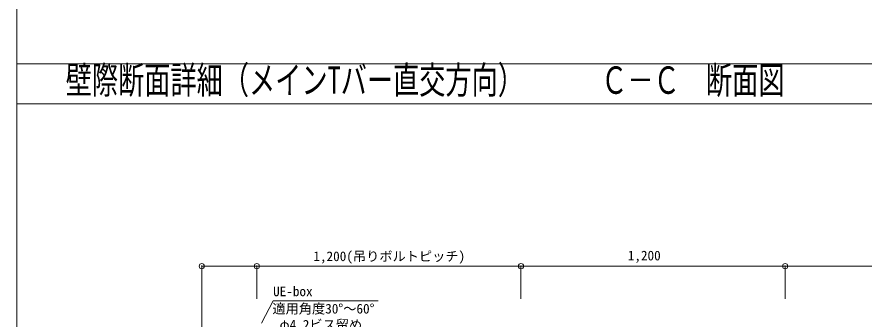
# Model space of a CAD drawing. Units: millimetres at full size, sheet at 1:40, with parts at other scales. Extents: x -7707 to 7893, y -5335 to 5359.
# Drawn here: x -7707 to -3859, y -2587 to -1213 of the extents above; entities that cross this region are included whole.
import ezdxf
from ezdxf.enums import TextEntityAlignment as Align

# ---------------------------------------------------------------- set-up
doc = ezdxf.new("R2010")
doc.units = ezdxf.units.MM
doc.header["$LTSCALE"] = 40
doc.header["$PDMODE"] = 32
doc.header["$PDSIZE"] = 24
for name, color, linetype, lineweight in [('7-5_寸法', 4, 'Continuous', 9), ('7-6_文字', 7, 'Continuous', 18), ('7-9_躯体他', 4, 'Continuous', 18), ('F-2_メイン・クロス', 3, 'Continuous', 18), ('F-3_メインクロス', 7, 'Continuous', 18), ('F-6_文字', 7, 'Continuous', 18)]:
    doc.layers.add(name, color=color, linetype=linetype, lineweight=lineweight)
doc.styles.add('ＭＳ ゴシック', font='')
doc.styles.get('ＭＳ ゴシック').set_extended_font_data('MS Gothic')

msp = doc.modelspace()

# ---------------------------------------------------------------- linework, layer by layer
at = {"layer": '7-5_寸法'}
for p, q in [((-6867.1, -2346.38), (-6617.1, -2346.38)), ((-6867.1, -2346.38), (-6867.1, -2494.53)), ((-6617.1, -2346.38), (-6617.1, -2494.53))]:
    msp.add_line(p, q, dxfattribs=at)
at = {"layer": '7-5_寸法', "lineweight": 18}
for p, q in [((-6617.1, -2346.38), (-5417.1, -2346.38)), ((-6617.1, -2346.38), (-6617.1, -2494.53)), ((-5417.1, -2346.38), (-4217.1, -2346.38)), ((-5417.1, -2346.38), (-5417.1, -2494.53)), ((-4217.1, -2346.38), (-4217.1, -2494.53)), ((-4217.1, -2346.38), (-3017.1, -2346.38))]:
    msp.add_line(p, q, dxfattribs=at)
at = {"layer": '7-5_寸法', "color": 7}
for p in [(-6867.1, -2346.38), (-6617.1, -2346.38), (-5417.1, -2346.38), (-4217.1, -2346.38)]:
    msp.add_point(p, dxfattribs=at)
at = {"layer": '7-5_寸法', "color": 3}
msp.add_point((-6617.1, -2346.38), dxfattribs=at)
at = {"layer": '7-6_文字'}
for q in [(-6595.59, -2604.91), (-6066.61, -2504.25)]:
    msp.add_line((-6543.16, -2504.25), q, dxfattribs=at)
at = {"layer": '7-9_躯体他', "lineweight": 9}
msp.add_line((-6867.1, -4450.85), (-6867.1, -2382.42), dxfattribs=at)
at = {"layer": 'F-2_メイン・クロス'}
for p, q in [((-7706.82, -1426.27), (7893.18, -1426.27)), ((-7706.82, -1607.87), (7893.18, -1607.87))]:
    msp.add_line(p, q, dxfattribs=at)
at = {"layer": 'F-3_メインクロス', "color": 3}
msp.add_line((-7706.82, 5359.48), (-7706.82, -5240.52), dxfattribs=at)

# ---------------------------------------------------------------- texts
at = {"layer": '7-5_寸法', "color": 7, "style": 'ＭＳ ゴシック'}
for s, p in [('1,200(吊りボルトピッチ)', (-6360.28, -2336.59)), ('1,200', (-4932.07, -2333.32))]:
    msp.add_text(s, height=43.99, dxfattribs=at).set_placement(p, align=Align.BOTTOM_LEFT)
at = {"layer": '7-6_文字', "style": 'ＭＳ ゴシック'}
for s, p in [('UE-box', (-6543.16, -2496.12)), ('適用角度30°～60°', (-6546.57, -2575.06)), ('φ4.2ビス留め', (-6513.69, -2647.9))]:
    msp.add_text(s, height=43.99, dxfattribs=at).set_placement(p, align=Align.BOTTOM_LEFT)
at = {"layer": 'F-6_文字', "style": 'ＭＳ ゴシック', "width": 0.7}
for s, p in [('壁際断面詳細（メインTバー直交方向）', (-7485.27, -1599.59)), ('Ｃ－Ｃ\u3000断面図', (-5053.04, -1600.2))]:
    msp.add_text(s, height=124.6, dxfattribs=at).set_placement(p, align=Align.BOTTOM_LEFT)

doc.saveas('drawing.dxf')
